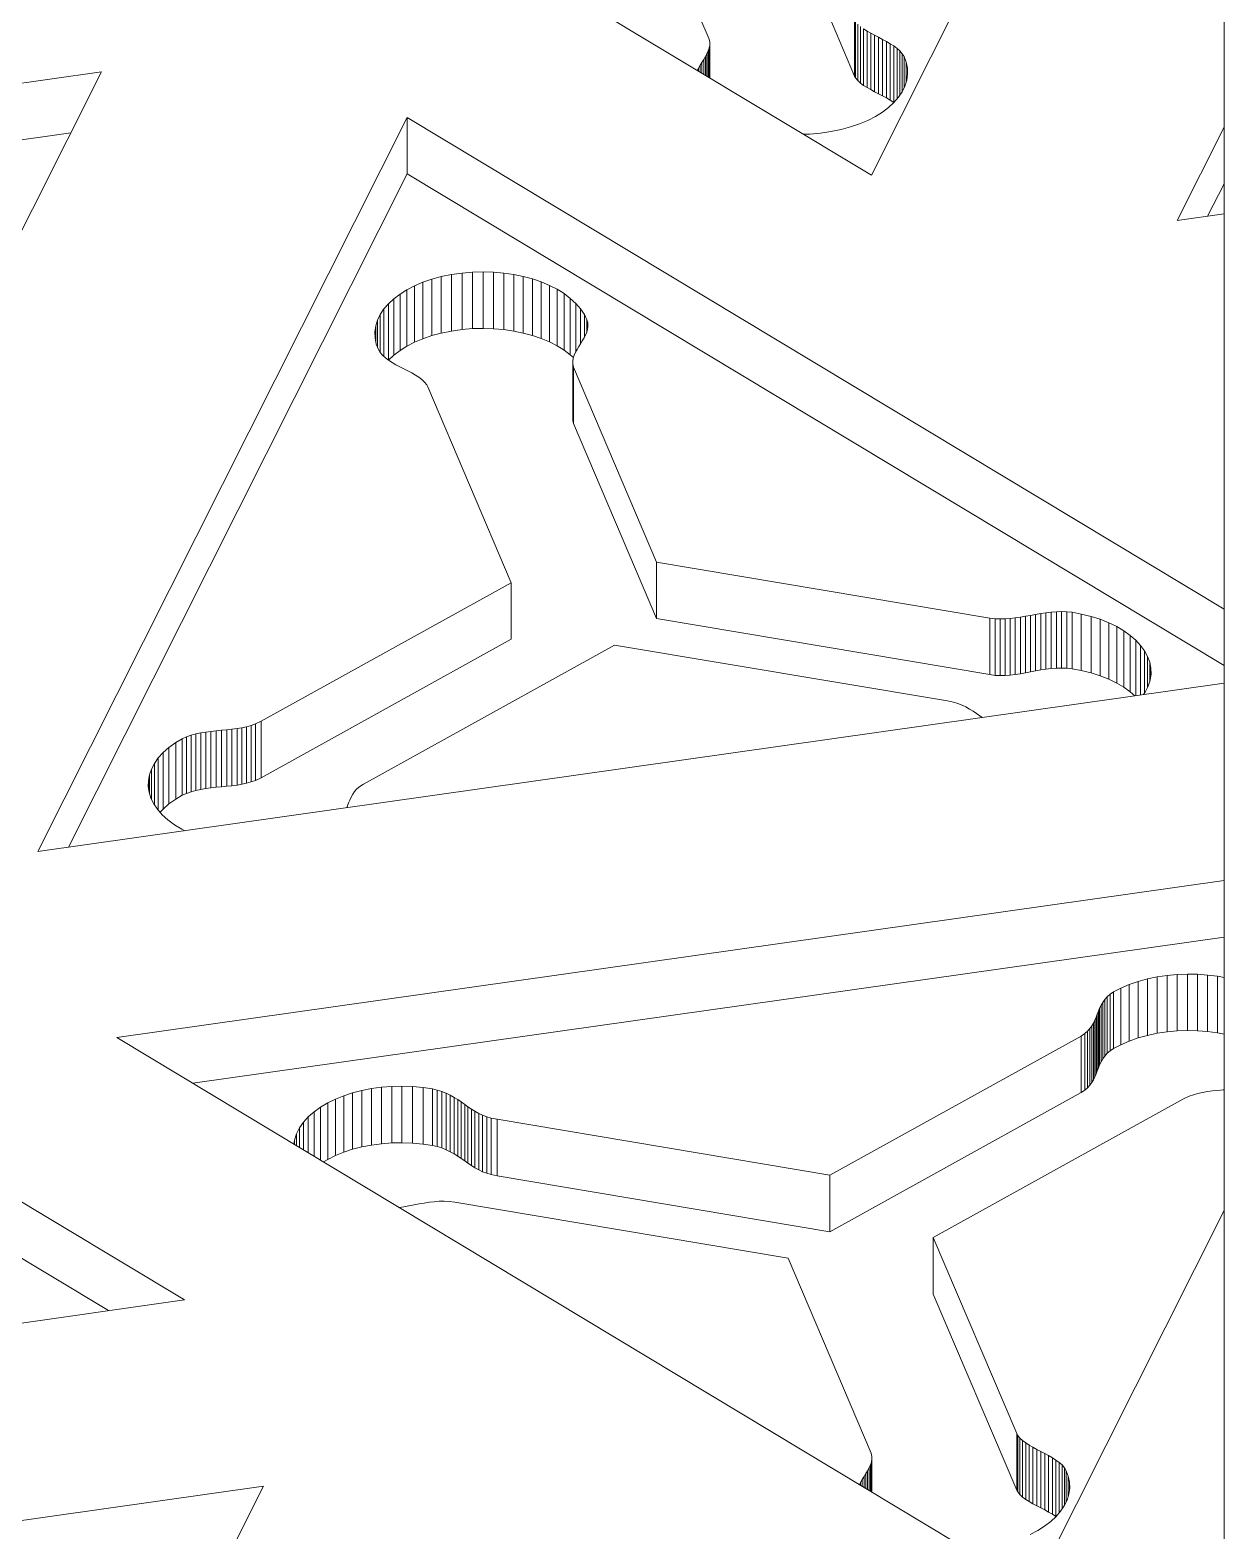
# Model space of a CAD drawing. Header units: inches. Extents: x 4 to 26.1, y 6.7 to 41.9.
# Drawn here: x 15.949 to 17.027, y 17.511 to 18.866 of the extents above; entities that cross this region are included whole.
import ezdxf

# ---------------------------------------------------------------- set-up
doc = ezdxf.new("R2010")
doc.units = ezdxf.units.IN
doc.header["$MEASUREMENT"] = 0
doc.layers.add('rails', color=7, linetype='Continuous', lineweight=35, true_color=0xd4d4d4)

# ---------------------------------------------------------------- blocks, each defined once
blk = doc.blocks.new('A$C382235AA')
at = {"color": 0, "linetype": 'Continuous', "lineweight": 0, "extrusion": (-4.89431e-17, 0.816497, 0.57735)}
for p, q in [((-8.794, 6.7014), (-8.794, 20.992)), ((-8.794, 13.6339), (-9.1125, 13.0007)), ((-9.1125, 13.0007), (-9.9404, 13.4989)), ((-9.2591, 13.1236), (-9.3342, 13.2998)), ((-9.1277, 13.0902), (-9.203, 13.2673)), ((-9.1277, 13.0902), (-9.1277, 13.1413)), ((-9.1267, 13.0885), (-9.1267, 13.1395)), ((-9.1247, 13.0861), (-9.1247, 13.1371)), ((-9.2585, 13.1207), (-9.2591, 13.1236)), ((-9.1223, 13.0839), (-9.1223, 13.1349)), ((-9.1195, 13.0818), (-9.1195, 13.1328)), ((-9.1195, 13.1328), (-9.1164, 13.1308)), ((-9.1164, 13.0798), (-9.1164, 13.1308)), ((-9.1164, 13.1308), (-9.1131, 13.1289)), ((-9.1131, 13.0779), (-9.1131, 13.1289)), ((-9.1131, 13.1289), (-9.1096, 13.127)), ((-9.1096, 13.076), (-9.1096, 13.127)), ((-9.1096, 13.127), (-9.106, 13.1252)), ((-9.106, 13.0741), (-9.106, 13.1252)), ((-9.106, 13.1252), (-9.1024, 13.1233)), ((-9.1024, 13.0723), (-9.1024, 13.1233)), ((-9.1024, 13.1233), (-9.0988, 13.1214)), ((-9.2624, 13.1077), (-9.261, 13.1103)), ((-9.261, 13.1103), (-9.2598, 13.1129)), ((-9.261, 13.09), (-9.261, 13.1103)), ((-9.2598, 13.1129), (-9.259, 13.1155)), ((-9.2598, 13.0893), (-9.2598, 13.1129)), ((-9.259, 13.1155), (-9.2585, 13.1181)), ((-9.259, 13.0888), (-9.259, 13.1155)), ((-9.2585, 13.1181), (-9.2585, 13.1207)), ((-9.2585, 13.0885), (-9.2585, 13.1181)), ((-9.0988, 13.0704), (-9.0988, 13.1214)), ((-9.0988, 13.1214), (-9.0954, 13.1194)), ((-9.0954, 13.0684), (-9.0954, 13.1194)), ((-9.0954, 13.1194), (-9.0922, 13.1174)), ((-9.0922, 13.0663), (-9.0922, 13.1174)), ((-9.0922, 13.1174), (-9.0893, 13.1152)), ((-9.0893, 13.0696), (-9.0893, 13.1152)), ((-9.0893, 13.1152), (-9.0867, 13.1129)), ((-9.0867, 13.073), (-9.0867, 13.1129)), ((-9.0867, 13.1129), (-9.0846, 13.1104)), ((-9.0846, 13.0763), (-9.0846, 13.1104)), ((-9.0846, 13.1104), (-9.083, 13.1077)), ((-9.2697, 13.0952), (-9.2687, 13.0972)), ((-9.2687, 13.0972), (-9.2671, 13.0999)), ((-9.2687, 13.0946), (-9.2687, 13.0972)), ((-9.2671, 13.0999), (-9.2655, 13.1025)), ((-9.2671, 13.0937), (-9.2671, 13.0999)), ((-9.2655, 13.1025), (-9.2639, 13.1051)), ((-9.2655, 13.0928), (-9.2655, 13.1025)), ((-9.2639, 13.1051), (-9.2624, 13.1077)), ((-9.2639, 13.0918), (-9.2639, 13.1051)), ((-9.2624, 13.0909), (-9.2624, 13.1077)), ((-9.083, 13.0797), (-9.083, 13.1077)), ((-9.083, 13.1077), (-9.0812, 13.1028)), ((-9.0812, 13.0847), (-9.0812, 13.1028)), ((-9.0812, 13.1028), (-9.08, 13.0973)), ((-9.08, 13.0906), (-9.08, 13.0973)), ((-9.08, 13.0973), (-9.0799, 13.0918)), ((-10.9693, 12.9292), (-9.8079, 13.0939)), ((-9.8079, 13.0939), (-10.1414, 12.4309)), ((-9.1267, 13.0885), (-9.1277, 13.0902)), ((-9.1247, 13.0861), (-9.1267, 13.0885)), ((-9.1223, 13.0839), (-9.1247, 13.0861)), ((-9.1195, 13.0818), (-9.1223, 13.0839)), ((-9.0806, 13.0864), (-9.0823, 13.0811)), ((-9.0799, 13.0918), (-9.0806, 13.0864)), ((-9.1164, 13.0798), (-9.1195, 13.0818)), ((-9.1131, 13.0779), (-9.1164, 13.0798)), ((-9.1096, 13.076), (-9.1131, 13.0779)), ((-9.106, 13.0741), (-9.1096, 13.076)), ((-9.1024, 13.0723), (-9.106, 13.0741)), ((-9.0988, 13.0704), (-9.1024, 13.0723)), ((-9.0954, 13.0684), (-9.0988, 13.0704)), ((-9.088, 13.0711), (-9.0921, 13.0663)), ((-9.0847, 13.076), (-9.088, 13.0711)), ((-9.0823, 13.0811), (-9.0847, 13.076)), ((-9.1025, 13.0576), (-9.1088, 13.0537)), ((-9.097, 13.0618), (-9.1025, 13.0576)), ((-9.0921, 13.0663), (-9.097, 13.0618)), ((-9.0922, 13.0663), (-9.0954, 13.0684)), ((-9.0922, 13.0663), (-9.0922, 13.0663)), ((-9.8653, 12.3898), (-9.5318, 13.0528)), ((-9.5318, 13.0018), (-9.5318, 13.0528)), ((-9.5318, 13.0528), (-8.794, 12.6087)), ((-9.1398, 13.0418), (-9.149, 13.04)), ((-9.1312, 13.0442), (-9.1398, 13.0418)), ((-9.1231, 13.047), (-9.1312, 13.0442)), ((-9.1156, 13.0501), (-9.1231, 13.047)), ((-9.1088, 13.0537), (-9.1156, 13.0501)), ((-8.8364, 12.9596), (-8.794, 13.0439)), ((-9.8356, 13.039), (-10.9006, 12.8879)), ((-9.1681, 13.0378), (-9.174, 13.0377)), ((-9.1585, 13.0386), (-9.1681, 13.0378)), ((-9.149, 13.04), (-9.1585, 13.0386)), ((-9.5318, 13.0018), (-9.8377, 12.3937)), ((-8.794, 12.5577), (-9.5318, 13.0018)), ((-8.794, 12.9928), (-8.8088, 12.9635)), ((-8.794, 12.9656), (-8.8364, 12.9596)), ((-9.5176, 12.904), (-9.5095, 12.9068)), ((-9.5095, 12.9068), (-9.5009, 12.9091)), ((-9.5095, 12.8557), (-9.5095, 12.9068)), ((-9.5009, 12.9091), (-9.4918, 12.911)), ((-9.5009, 12.8581), (-9.5009, 12.9091)), ((-9.4918, 12.911), (-9.4822, 12.9123)), ((-9.4918, 12.8599), (-9.4918, 12.911)), ((-9.4822, 12.9123), (-9.4726, 12.9131)), ((-9.4822, 12.8613), (-9.4822, 12.9123)), ((-9.4726, 12.9131), (-9.4631, 12.9133)), ((-9.4726, 12.8621), (-9.4726, 12.9131)), ((-9.4631, 12.8623), (-9.4631, 12.9133)), ((-9.4631, 12.9133), (-9.4537, 12.913)), ((-9.4537, 12.862), (-9.4537, 12.913)), ((-9.4537, 12.913), (-9.4445, 12.9122)), ((-9.4445, 12.8612), (-9.4445, 12.9122)), ((-9.4445, 12.9122), (-9.4355, 12.9109)), ((-9.4355, 12.8599), (-9.4355, 12.9109)), ((-9.4355, 12.9109), (-9.4269, 12.9091)), ((-9.4269, 12.8581), (-9.4269, 12.9091)), ((-9.4269, 12.9091), (-9.4186, 12.9069)), ((-9.4186, 12.8558), (-9.4186, 12.9069)), ((-9.4186, 12.9069), (-9.4107, 12.9042)), ((-9.5437, 12.8891), (-9.5382, 12.8933)), ((-9.5382, 12.8933), (-9.5319, 12.8972)), ((-9.5382, 12.8423), (-9.5382, 12.8933)), ((-9.5319, 12.8972), (-9.5251, 12.9008)), ((-9.5319, 12.8462), (-9.5319, 12.8972)), ((-9.5251, 12.9008), (-9.5176, 12.904)), ((-9.5251, 12.8498), (-9.5251, 12.9008)), ((-9.5176, 12.8529), (-9.5176, 12.904)), ((-9.4107, 12.8531), (-9.4107, 12.9042)), ((-9.4107, 12.9042), (-9.4033, 12.9011)), ((-9.4033, 12.85), (-9.4033, 12.9011)), ((-9.4033, 12.9011), (-9.3964, 12.8976)), ((-9.3964, 12.8465), (-9.3964, 12.8976)), ((-9.3964, 12.8976), (-9.39, 12.8937)), ((-9.39, 12.8426), (-9.39, 12.8937)), ((-9.39, 12.8937), (-9.3844, 12.8894)), ((-9.556, 12.8749), (-9.5527, 12.8799)), ((-9.5527, 12.8799), (-9.5486, 12.8846)), ((-9.5527, 12.8369), (-9.5527, 12.8799)), ((-9.5486, 12.8846), (-9.5437, 12.8891)), ((-9.5486, 12.8336), (-9.5486, 12.8846)), ((-9.5437, 12.8381), (-9.5437, 12.8891)), ((-9.3844, 12.8384), (-9.3844, 12.8894)), ((-9.3844, 12.8894), (-9.3794, 12.8848)), ((-9.3794, 12.8413), (-9.3794, 12.8848)), ((-9.3794, 12.8848), (-9.3751, 12.8799)), ((-9.3751, 12.8485), (-9.3751, 12.8799)), ((-9.3751, 12.8799), (-9.3717, 12.8747)), ((-9.5601, 12.8645), (-9.5585, 12.8698)), ((-9.5585, 12.8698), (-9.556, 12.8749)), ((-9.5585, 12.8451), (-9.5585, 12.8698)), ((-9.556, 12.8404), (-9.556, 12.8749)), ((-9.3717, 12.8544), (-9.3717, 12.8747)), ((-9.3717, 12.8747), (-9.3694, 12.87)), ((-9.3694, 12.8598), (-9.3694, 12.87)), ((-9.3694, 12.87), (-9.3687, 12.8672)), ((-9.3687, 12.8632), (-9.3687, 12.8672)), ((-9.3687, 12.8672), (-9.3685, 12.8644)), ((-9.5608, 12.8591), (-9.5601, 12.8645)), ((-9.5607, 12.8536), (-9.5608, 12.8591)), ((-9.5596, 12.8481), (-9.5607, 12.8536)), ((-9.5601, 12.8508), (-9.5601, 12.8645)), ((-9.5176, 12.8529), (-9.5251, 12.8498)), ((-9.5095, 12.8557), (-9.5176, 12.8529)), ((-9.5009, 12.8581), (-9.5095, 12.8557)), ((-9.4918, 12.8599), (-9.5009, 12.8581)), ((-9.4822, 12.8613), (-9.4918, 12.8599)), ((-9.4726, 12.8621), (-9.4822, 12.8613)), ((-9.4631, 12.8623), (-9.4726, 12.8621)), ((-9.4537, 12.862), (-9.4631, 12.8623)), ((-9.4445, 12.8612), (-9.4537, 12.862)), ((-9.4355, 12.8599), (-9.4445, 12.8612)), ((-9.4269, 12.8581), (-9.4355, 12.8599)), ((-9.4186, 12.8558), (-9.4269, 12.8581)), ((-9.4107, 12.8531), (-9.4186, 12.8558)), ((-9.4033, 12.85), (-9.4107, 12.8531)), ((-9.372, 12.8537), (-9.3736, 12.8511)), ((-9.3707, 12.8563), (-9.372, 12.8537)), ((-9.3696, 12.859), (-9.3707, 12.8563)), ((-9.3688, 12.8617), (-9.3696, 12.859)), ((-9.3685, 12.8644), (-9.3688, 12.8617)), ((-9.5577, 12.8432), (-9.5596, 12.8481)), ((-9.5561, 12.8405), (-9.5577, 12.8432)), ((-9.554, 12.8381), (-9.5561, 12.8405)), ((-9.5382, 12.8423), (-9.5437, 12.8381)), ((-9.5319, 12.8462), (-9.5382, 12.8423)), ((-9.5251, 12.8498), (-9.5319, 12.8462)), ((-9.3964, 12.8465), (-9.4033, 12.85)), ((-9.39, 12.8426), (-9.3964, 12.8465)), ((-9.3844, 12.8384), (-9.39, 12.8426)), ((-9.3816, 12.8359), (-9.3844, 12.8384)), ((-9.3797, 12.8407), (-9.3809, 12.8381)), ((-9.3783, 12.8432), (-9.3797, 12.8407)), ((-9.3768, 12.8458), (-9.3783, 12.8432)), ((-9.3752, 12.8484), (-9.3768, 12.8458)), ((-9.3736, 12.8511), (-9.3752, 12.8484)), ((-9.5514, 12.8357), (-9.554, 12.8381)), ((-9.5485, 12.8336), (-9.5514, 12.8357)), ((-9.5437, 12.8381), (-9.5485, 12.8336)), ((-9.5453, 12.8315), (-9.5485, 12.8336)), ((-9.5419, 12.8295), (-9.5453, 12.8315)), ((-9.5383, 12.8276), (-9.5419, 12.8295)), ((-9.5347, 12.8258), (-9.5383, 12.8276)), ((-9.5311, 12.8239), (-9.5347, 12.8258)), ((-9.3817, 12.8355), (-9.3822, 12.8328)), ((-9.3822, 12.7818), (-9.3822, 12.8328)), ((-9.3822, 12.8328), (-9.3822, 12.8302)), ((-9.3822, 12.7792), (-9.3822, 12.8302)), ((-9.3822, 12.8302), (-9.3816, 12.8273)), ((-9.3809, 12.8381), (-9.3817, 12.8355)), ((-9.3816, 12.7763), (-9.3816, 12.8273)), ((-9.3816, 12.8273), (-9.3065, 12.6511)), ((-9.5276, 12.822), (-9.5311, 12.8239)), ((-9.5243, 12.8201), (-9.5276, 12.822)), ((-9.5212, 12.8181), (-9.5243, 12.8201)), ((-9.5184, 12.816), (-9.5212, 12.8181)), ((-9.516, 12.8138), (-9.5184, 12.816)), ((-9.514, 12.8114), (-9.516, 12.8138)), ((-9.513, 12.8096), (-9.514, 12.8114)), ((-9.4377, 12.6326), (-9.513, 12.8096)), ((-9.3822, 12.7792), (-9.3822, 12.7818)), ((-9.3816, 12.7763), (-9.3822, 12.7792)), ((-9.3065, 12.6001), (-9.3816, 12.7763)), ((-9.3065, 12.6001), (-9.3065, 12.6511)), ((-9.3065, 12.6511), (-9.0056, 12.6006)), ((-9.6636, 12.5075), (-9.4377, 12.6326)), ((-9.4377, 12.5815), (-9.4377, 12.6326)), ((-9.0056, 12.5496), (-9.3065, 12.6001)), ((-9.0056, 12.5496), (-9.0056, 12.6006)), ((-9.0056, 12.6006), (-9.0006, 12.6)), ((-9.0006, 12.5489), (-9.0006, 12.6)), ((-9.0006, 12.6), (-8.9961, 12.5998)), ((-8.9961, 12.5998), (-8.9916, 12.5999)), ((-8.9961, 12.5487), (-8.9961, 12.5998)), ((-8.9916, 12.5999), (-8.987, 12.6002)), ((-8.9916, 12.5488), (-8.9916, 12.5999)), ((-8.987, 12.6002), (-8.9825, 12.6007)), ((-8.987, 12.5492), (-8.987, 12.6002)), ((-8.9825, 12.6007), (-8.9779, 12.6014)), ((-8.9825, 12.5497), (-8.9825, 12.6007)), ((-8.9779, 12.6014), (-8.9734, 12.6022)), ((-8.9779, 12.5504), (-8.9779, 12.6014)), ((-8.9734, 12.6022), (-8.9688, 12.6031)), ((-8.9734, 12.5512), (-8.9734, 12.6022)), ((-8.9688, 12.6031), (-8.9642, 12.604)), ((-8.9688, 12.5521), (-8.9688, 12.6031)), ((-8.9642, 12.604), (-8.9595, 12.6048)), ((-8.9642, 12.5529), (-8.9642, 12.604)), ((-8.9595, 12.6048), (-8.9549, 12.6055)), ((-8.9595, 12.5538), (-8.9595, 12.6048)), ((-8.9549, 12.6055), (-8.9502, 12.6061)), ((-8.9549, 12.5545), (-8.9549, 12.6055)), ((-8.9502, 12.6061), (-8.9454, 12.6064)), ((-8.9502, 12.555), (-8.9502, 12.6061)), ((-8.9454, 12.6064), (-8.9407, 12.6066)), ((-8.9454, 12.5554), (-8.9454, 12.6064)), ((-8.9407, 12.5555), (-8.9407, 12.6066)), ((-8.9407, 12.6066), (-8.9359, 12.6064)), ((-8.9359, 12.5554), (-8.9359, 12.6064)), ((-8.9359, 12.6064), (-8.9311, 12.6059)), ((-8.9311, 12.5548), (-8.9311, 12.6059)), ((-8.9311, 12.6059), (-8.9229, 12.6043)), ((-8.9229, 12.5533), (-8.9229, 12.6043)), ((-8.9229, 12.6043), (-8.9141, 12.6021)), ((-8.9141, 12.5511), (-8.9141, 12.6021)), ((-8.9141, 12.6021), (-8.9058, 12.5995)), ((-8.9058, 12.5485), (-8.9058, 12.5995)), ((-8.9058, 12.5995), (-8.898, 12.5964)), ((-8.898, 12.5454), (-8.898, 12.5964)), ((-8.898, 12.5964), (-8.8909, 12.593)), ((-9.4377, 12.5815), (-9.6636, 12.4564)), ((-8.8909, 12.5419), (-8.8909, 12.593)), ((-8.8909, 12.593), (-8.8845, 12.5891)), ((-8.8845, 12.5381), (-8.8845, 12.5891)), ((-8.8845, 12.5891), (-8.8787, 12.585)), ((-8.8787, 12.534), (-8.8787, 12.585)), ((-8.8787, 12.585), (-8.8736, 12.5806)), ((-9.3444, 12.5763), (-9.5713, 12.4506)), ((-9.0437, 12.5259), (-9.3444, 12.5763)), ((-8.8736, 12.5305), (-8.8736, 12.5806)), ((-8.8736, 12.5806), (-8.8693, 12.5759)), ((-8.8693, 12.5311), (-8.8693, 12.5759)), ((-8.8693, 12.5759), (-8.8658, 12.5711)), ((-8.8658, 12.5328), (-8.8658, 12.5711)), ((-8.8658, 12.5711), (-8.863, 12.566)), ((-8.9595, 12.5538), (-8.9642, 12.5529)), ((-8.9549, 12.5545), (-8.9595, 12.5538)), ((-8.9502, 12.555), (-8.9549, 12.5545)), ((-8.9454, 12.5554), (-8.9502, 12.555)), ((-8.9407, 12.5555), (-8.9454, 12.5554)), ((-8.9359, 12.5554), (-8.9407, 12.5555)), ((-8.9311, 12.5548), (-8.9359, 12.5554)), ((-8.9229, 12.5533), (-8.9311, 12.5548)), ((-8.863, 12.538), (-8.863, 12.566)), ((-8.863, 12.566), (-8.8611, 12.5608)), ((-8.8611, 12.5434), (-8.8611, 12.5608)), ((-8.8611, 12.5608), (-8.8601, 12.5554)), ((-8.8601, 12.5491), (-8.8601, 12.5554)), ((-8.8601, 12.5554), (-8.8599, 12.55)), ((-8.794, 12.5418), (-9.8653, 12.3898)), ((-9.0006, 12.5489), (-9.0056, 12.5496)), ((-8.9961, 12.5487), (-9.0006, 12.5489)), ((-8.9916, 12.5488), (-8.9961, 12.5487)), ((-8.987, 12.5492), (-8.9916, 12.5488)), ((-8.9825, 12.5497), (-8.987, 12.5492)), ((-8.9779, 12.5504), (-8.9825, 12.5497)), ((-8.9734, 12.5512), (-8.9779, 12.5504)), ((-8.9688, 12.5521), (-8.9734, 12.5512)), ((-8.9642, 12.5529), (-8.9688, 12.5521)), ((-8.9141, 12.5511), (-8.9229, 12.5533)), ((-8.9058, 12.5485), (-8.9141, 12.5511)), ((-8.898, 12.5454), (-8.9058, 12.5485)), ((-8.8909, 12.5419), (-8.898, 12.5454)), ((-8.8845, 12.5381), (-8.8909, 12.5419)), ((-8.8607, 12.5445), (-8.8625, 12.539)), ((-8.8599, 12.55), (-8.8607, 12.5445)), ((-8.8787, 12.534), (-8.8845, 12.5381)), ((-8.8746, 12.5304), (-8.8787, 12.534)), ((-8.8653, 12.5336), (-8.8667, 12.5315)), ((-8.8625, 12.539), (-8.8653, 12.5336)), ((-9.0383, 12.5247), (-9.0437, 12.5259)), ((-9.0343, 12.5235), (-9.0383, 12.5247)), ((-9.0306, 12.5221), (-9.0343, 12.5235)), ((-9.0271, 12.5204), (-9.0306, 12.5221)), ((-9.0238, 12.5185), (-9.0271, 12.5204)), ((-9.0206, 12.5165), (-9.0238, 12.5185)), ((-9.0175, 12.5144), (-9.0206, 12.5165)), ((-9.0144, 12.5123), (-9.0175, 12.5144)), ((-9.6994, 12.4993), (-9.6947, 12.4997)), ((-9.6947, 12.4997), (-9.69, 12.5003)), ((-9.6947, 12.4487), (-9.6947, 12.4997)), ((-9.69, 12.5003), (-9.6854, 12.5009)), ((-9.69, 12.4492), (-9.69, 12.5003)), ((-9.6854, 12.5009), (-9.681, 12.5016)), ((-9.6854, 12.4498), (-9.6854, 12.5009)), ((-9.681, 12.5016), (-9.6767, 12.5025)), ((-9.681, 12.4506), (-9.681, 12.5016)), ((-9.6767, 12.5025), (-9.6726, 12.5036)), ((-9.6767, 12.4515), (-9.6767, 12.5025)), ((-9.6726, 12.5036), (-9.6688, 12.505)), ((-9.6726, 12.4526), (-9.6726, 12.5036)), ((-9.6688, 12.505), (-9.6636, 12.5075)), ((-9.6688, 12.4539), (-9.6688, 12.505)), ((-9.6636, 12.4564), (-9.6636, 12.5075)), ((-9.0123, 12.5108), (-9.0144, 12.5123)), ((-9.7469, 12.4838), (-9.7408, 12.4881)), ((-9.7408, 12.4881), (-9.7348, 12.4916)), ((-9.7408, 12.437), (-9.7408, 12.4881)), ((-9.7348, 12.4916), (-9.731, 12.4934)), ((-9.7348, 12.4406), (-9.7348, 12.4916)), ((-9.731, 12.4934), (-9.7269, 12.4948)), ((-9.731, 12.4423), (-9.731, 12.4934)), ((-9.7269, 12.4948), (-9.7226, 12.496)), ((-9.7269, 12.4438), (-9.7269, 12.4948)), ((-9.7226, 12.496), (-9.7181, 12.4969)), ((-9.7226, 12.4449), (-9.7226, 12.496)), ((-9.7181, 12.4969), (-9.7136, 12.4976)), ((-9.7181, 12.4459), (-9.7181, 12.4969)), ((-9.7136, 12.4976), (-9.7089, 12.4983)), ((-9.7136, 12.4466), (-9.7136, 12.4976)), ((-9.7089, 12.4983), (-9.7041, 12.4988)), ((-9.7089, 12.4472), (-9.7089, 12.4983)), ((-9.7041, 12.4988), (-9.6994, 12.4993)), ((-9.7041, 12.4478), (-9.7041, 12.4988)), ((-9.6994, 12.4482), (-9.6994, 12.4993)), ((-10.5607, 12.4831), (-9.7329, 11.9848)), ((-9.76, 12.4694), (-9.7565, 12.4744)), ((-9.7565, 12.4744), (-9.7521, 12.4792)), ((-9.7565, 12.4271), (-9.7565, 12.4744)), ((-9.7521, 12.4792), (-9.7469, 12.4838)), ((-9.7521, 12.4281), (-9.7521, 12.4792)), ((-9.7469, 12.4327), (-9.7469, 12.4838)), ((-9.7654, 12.4538), (-9.7645, 12.4591)), ((-9.7645, 12.4591), (-9.7627, 12.4643)), ((-9.7645, 12.4425), (-9.7645, 12.4591)), ((-9.7627, 12.4643), (-9.76, 12.4694)), ((-9.7627, 12.4372), (-9.7627, 12.4643)), ((-9.76, 12.432), (-9.76, 12.4694)), ((-9.7655, 12.4485), (-9.7654, 12.4538)), ((-9.7647, 12.4433), (-9.7655, 12.4485)), ((-9.7654, 12.448), (-9.7654, 12.4538)), ((-9.7181, 12.4459), (-9.7226, 12.4449)), ((-9.7136, 12.4466), (-9.7181, 12.4459)), ((-9.7089, 12.4472), (-9.7136, 12.4466)), ((-9.7041, 12.4478), (-9.7089, 12.4472)), ((-9.6994, 12.4482), (-9.7041, 12.4478)), ((-9.6947, 12.4487), (-9.6994, 12.4482)), ((-9.69, 12.4492), (-9.6947, 12.4487)), ((-9.6854, 12.4498), (-9.69, 12.4492)), ((-9.681, 12.4506), (-9.6854, 12.4498)), ((-9.6767, 12.4515), (-9.681, 12.4506)), ((-9.6726, 12.4526), (-9.6767, 12.4515)), ((-9.6688, 12.4539), (-9.6726, 12.4526)), ((-9.6636, 12.4564), (-9.6688, 12.4539)), ((-9.5771, 12.4463), (-9.5792, 12.4439)), ((-9.5746, 12.4484), (-9.5771, 12.4463)), ((-9.5713, 12.4506), (-9.5746, 12.4484)), ((-9.8015, 11.9751), (-10.5607, 12.432)), ((-9.7631, 12.438), (-9.7647, 12.4433)), ((-9.7606, 12.4329), (-9.7631, 12.438)), ((-9.7572, 12.4279), (-9.7606, 12.4329)), ((-9.7469, 12.4327), (-9.7521, 12.4281)), ((-9.7408, 12.437), (-9.7469, 12.4327)), ((-9.7348, 12.4406), (-9.7408, 12.437)), ((-9.731, 12.4423), (-9.7348, 12.4406)), ((-9.7269, 12.4438), (-9.731, 12.4423)), ((-9.7226, 12.4449), (-9.7269, 12.4438)), ((-9.5846, 12.4336), (-9.5857, 12.4309)), ((-9.5836, 12.4363), (-9.5846, 12.4336)), ((-9.5823, 12.4389), (-9.5836, 12.4363)), ((-9.5809, 12.4415), (-9.5823, 12.4389)), ((-9.5792, 12.4439), (-9.5809, 12.4415)), ((-9.753, 12.423), (-9.7572, 12.4279)), ((-9.7521, 12.4281), (-9.7549, 12.4252)), ((-9.7479, 12.4184), (-9.753, 12.423)), ((-9.7419, 12.414), (-9.7479, 12.4184)), ((-9.5857, 12.4309), (-9.5862, 12.4294)), ((-9.7351, 12.4099), (-9.7419, 12.414)), ((-9.7326, 12.4086), (-9.7351, 12.4099)), ((-9.7939, 12.2217), (-8.794, 12.3636)), ((-8.794, 12.3125), (-9.7253, 12.1804)), ((-8.8873, 12.2663), (-8.8796, 12.2696)), ((-8.8796, 12.2696), (-8.8715, 12.2724)), ((-8.8796, 12.2186), (-8.8796, 12.2696)), ((-8.8715, 12.2724), (-8.863, 12.2748)), ((-8.8715, 12.2214), (-8.8715, 12.2724)), ((-8.863, 12.2748), (-8.8543, 12.2766)), ((-8.863, 12.2237), (-8.863, 12.2748)), ((-8.8543, 12.2766), (-8.8453, 12.2779)), ((-8.8543, 12.2256), (-8.8543, 12.2766)), ((-8.8453, 12.2779), (-8.8362, 12.2787)), ((-8.8453, 12.2269), (-8.8453, 12.2779)), ((-8.8362, 12.2787), (-8.8271, 12.2791)), ((-8.8362, 12.2277), (-8.8362, 12.2787)), ((-8.8271, 12.228), (-8.8271, 12.2791)), ((-8.8271, 12.2791), (-8.8179, 12.2789)), ((-8.8179, 12.2279), (-8.8179, 12.2789)), ((-8.8179, 12.2789), (-8.8088, 12.2782)), ((-8.8088, 12.2272), (-8.8088, 12.2782)), ((-8.8088, 12.2782), (-8.7998, 12.2771)), ((-8.7998, 12.226), (-8.7998, 12.2771)), ((-8.7998, 12.2771), (-8.794, 12.276)), ((-8.9036, 12.2535), (-8.9018, 12.2561)), ((-8.9018, 12.2561), (-8.8996, 12.2585)), ((-8.9018, 12.205), (-8.9018, 12.2561)), ((-8.8996, 12.2585), (-8.8969, 12.2608)), ((-8.8996, 12.2075), (-8.8996, 12.2585)), ((-8.8969, 12.2608), (-8.8937, 12.2629)), ((-8.8969, 12.2098), (-8.8969, 12.2608)), ((-8.8937, 12.2629), (-8.8873, 12.2663)), ((-8.8937, 12.2119), (-8.8937, 12.2629)), ((-8.8873, 12.2153), (-8.8873, 12.2663)), ((-8.9096, 12.2401), (-8.9086, 12.2428)), ((-8.9086, 12.2428), (-8.9075, 12.2455)), ((-8.9086, 12.1918), (-8.9086, 12.2428)), ((-8.9075, 12.2455), (-8.9064, 12.2482)), ((-8.9075, 12.1945), (-8.9075, 12.2455)), ((-8.9064, 12.2482), (-8.9051, 12.2509)), ((-8.9064, 12.1972), (-8.9064, 12.2482)), ((-8.9051, 12.2509), (-8.9036, 12.2535)), ((-8.9051, 12.1999), (-8.9051, 12.2509)), ((-8.9036, 12.2025), (-8.9036, 12.2535)), ((-8.9172, 12.2275), (-8.9151, 12.2298)), ((-8.9151, 12.2298), (-8.9133, 12.2322)), ((-8.9151, 12.1788), (-8.9151, 12.2298)), ((-8.9133, 12.2322), (-8.9119, 12.2348)), ((-8.9133, 12.1812), (-8.9133, 12.2322)), ((-8.9119, 12.2348), (-8.9107, 12.2374)), ((-8.9119, 12.1837), (-8.9119, 12.2348)), ((-8.9107, 12.2374), (-8.9096, 12.2401)), ((-8.9107, 12.1864), (-8.9107, 12.2374)), ((-8.9096, 12.1891), (-8.9096, 12.2401)), ((-8.9661, 11.7234), (-9.7939, 12.2217)), ((-9.1499, 12.0975), (-8.9229, 12.2231)), ((-8.9229, 12.2231), (-8.9197, 12.2253)), ((-8.9229, 12.1721), (-8.9229, 12.2231)), ((-8.9197, 12.2253), (-8.9172, 12.2275)), ((-8.9197, 12.1743), (-8.9197, 12.2253)), ((-8.9172, 12.1764), (-8.9172, 12.2275)), ((-8.8873, 12.2153), (-8.8937, 12.2119)), ((-8.8796, 12.2186), (-8.8873, 12.2153)), ((-8.8715, 12.2214), (-8.8796, 12.2186)), ((-8.863, 12.2237), (-8.8715, 12.2214)), ((-8.8543, 12.2256), (-8.863, 12.2237)), ((-8.8453, 12.2269), (-8.8543, 12.2256)), ((-8.8362, 12.2277), (-8.8453, 12.2269)), ((-8.8271, 12.228), (-8.8362, 12.2277)), ((-8.8179, 12.2279), (-8.8271, 12.228)), ((-8.8088, 12.2272), (-8.8179, 12.2279)), ((-8.7998, 12.226), (-8.8088, 12.2272)), ((-8.794, 12.2249), (-8.7998, 12.226)), ((-8.9036, 12.2025), (-8.9051, 12.1999)), ((-8.9018, 12.205), (-8.9036, 12.2025)), ((-8.8996, 12.2075), (-8.9018, 12.205)), ((-8.8969, 12.2098), (-8.8996, 12.2075)), ((-8.8937, 12.2119), (-8.8969, 12.2098)), ((-8.9096, 12.1891), (-8.9107, 12.1864)), ((-8.9086, 12.1918), (-8.9096, 12.1891)), ((-8.9075, 12.1945), (-8.9086, 12.1918)), ((-8.9064, 12.1972), (-8.9075, 12.1945)), ((-8.9051, 12.1999), (-8.9064, 12.1972)), ((-9.5726, 12.174), (-9.5639, 12.1757)), ((-9.5639, 12.1757), (-9.5549, 12.1769)), ((-9.5639, 12.1247), (-9.5639, 12.1757)), ((-9.5549, 12.1769), (-9.5457, 12.1776)), ((-9.5549, 12.1259), (-9.5549, 12.1769)), ((-9.5457, 12.1776), (-9.5364, 12.1778)), ((-9.5457, 12.1266), (-9.5457, 12.1776)), ((-9.5364, 12.1268), (-9.5364, 12.1778)), ((-9.5364, 12.1778), (-9.5269, 12.1775)), ((-9.5269, 12.1265), (-9.5269, 12.1775)), ((-9.5269, 12.1775), (-9.5174, 12.1766)), ((-9.5174, 12.1256), (-9.5174, 12.1766)), ((-9.5174, 12.1766), (-9.509, 12.1754)), ((-9.509, 12.1244), (-9.509, 12.1754)), ((-9.509, 12.1754), (-9.5045, 12.1743)), ((-9.5045, 12.1233), (-9.5045, 12.1743)), ((-9.5045, 12.1743), (-9.5003, 12.173)), ((-8.9197, 12.1743), (-8.9229, 12.1721)), ((-8.9172, 12.1764), (-8.9197, 12.1743)), ((-8.9151, 12.1788), (-8.9172, 12.1764)), ((-8.9133, 12.1812), (-8.9151, 12.1788)), ((-8.9119, 12.1837), (-8.9133, 12.1812)), ((-8.9107, 12.1864), (-8.9119, 12.1837)), ((-8.7948, 12.1744), (-8.7996, 12.174)), ((-8.794, 12.1745), (-8.7948, 12.1744)), ((-9.61, 12.1589), (-9.6035, 12.1628)), ((-9.6035, 12.1628), (-9.5965, 12.1662)), ((-9.6035, 12.1117), (-9.6035, 12.1628)), ((-9.5965, 12.1662), (-9.589, 12.1692)), ((-9.5965, 12.1152), (-9.5965, 12.1662)), ((-9.589, 12.1692), (-9.581, 12.1718)), ((-9.589, 12.1182), (-9.589, 12.1692)), ((-9.581, 12.1718), (-9.5726, 12.174)), ((-9.581, 12.1208), (-9.581, 12.1718)), ((-9.5726, 12.123), (-9.5726, 12.174)), ((-9.5003, 12.122), (-9.5003, 12.173)), ((-9.5003, 12.173), (-9.4964, 12.1714)), ((-9.4964, 12.1204), (-9.4964, 12.1714)), ((-9.4964, 12.1714), (-9.4928, 12.1697)), ((-9.4928, 12.1186), (-9.4928, 12.1697)), ((-9.4928, 12.1697), (-9.4893, 12.1677)), ((-9.4893, 12.1167), (-9.4893, 12.1677)), ((-9.4893, 12.1677), (-9.4861, 12.1657)), ((-9.4861, 12.1147), (-9.4861, 12.1657)), ((-9.4861, 12.1657), (-9.4829, 12.1636)), ((-9.4829, 12.1126), (-9.4829, 12.1636)), ((-9.4829, 12.1636), (-9.4798, 12.1614)), ((-9.4798, 12.1104), (-9.4798, 12.1614)), ((-9.4798, 12.1614), (-9.4768, 12.1593)), ((-8.9229, 12.1721), (-9.1499, 12.0464)), ((-8.8307, 12.1663), (-9.0566, 12.0412)), ((-8.8254, 12.1687), (-8.8307, 12.1663)), ((-8.8216, 12.1701), (-8.8254, 12.1687)), ((-8.8176, 12.1712), (-8.8216, 12.1701)), ((-8.8133, 12.1721), (-8.8176, 12.1712)), ((-8.8088, 12.1729), (-8.8133, 12.1721)), ((-8.8043, 12.1735), (-8.8088, 12.1729)), ((-8.7996, 12.174), (-8.8043, 12.1735)), ((-9.6254, 12.1453), (-9.621, 12.1502)), ((-9.621, 12.1502), (-9.6158, 12.1547)), ((-9.621, 12.1176), (-9.621, 12.1502)), ((-9.6158, 12.1547), (-9.61, 12.1589)), ((-9.6158, 12.1145), (-9.6158, 12.1547)), ((-9.61, 12.111), (-9.61, 12.1589)), ((-9.4768, 12.1083), (-9.4768, 12.1593)), ((-9.4768, 12.1593), (-9.4736, 12.1572)), ((-9.4736, 12.1062), (-9.4736, 12.1572)), ((-9.4736, 12.1572), (-9.4705, 12.1552)), ((-9.4705, 12.1042), (-9.4705, 12.1552)), ((-9.4705, 12.1552), (-9.4671, 12.1533)), ((-9.4671, 12.1023), (-9.4671, 12.1533)), ((-9.4671, 12.1533), (-9.4636, 12.1517)), ((-9.4636, 12.1006), (-9.4636, 12.1517)), ((-9.4636, 12.1517), (-9.4599, 12.1502)), ((-9.4599, 12.0992), (-9.4599, 12.1502)), ((-9.4599, 12.1502), (-9.4559, 12.149)), ((-9.4559, 12.098), (-9.4559, 12.149)), ((-9.4559, 12.149), (-9.4505, 12.1479)), ((-9.4505, 12.0968), (-9.4505, 12.1479)), ((-9.4505, 12.1479), (-9.1499, 12.0975)), ((-9.6335, 12.1292), (-9.6317, 12.1347)), ((-9.6317, 12.1347), (-9.629, 12.1401)), ((-9.6317, 12.1241), (-9.6317, 12.1347)), ((-9.629, 12.1401), (-9.6254, 12.1453)), ((-9.629, 12.1224), (-9.629, 12.1401)), ((-9.6254, 12.1202), (-9.6254, 12.1453)), ((-9.634, 12.1255), (-9.6335, 12.1292)), ((-9.6335, 12.1251), (-9.6335, 12.1292)), ((-9.581, 12.1208), (-9.589, 12.1182)), ((-9.5726, 12.123), (-9.581, 12.1208)), ((-9.5639, 12.1247), (-9.5726, 12.123)), ((-9.5549, 12.1259), (-9.5639, 12.1247)), ((-9.5457, 12.1266), (-9.5549, 12.1259)), ((-9.5364, 12.1268), (-9.5457, 12.1266)), ((-9.5269, 12.1265), (-9.5364, 12.1268)), ((-9.5174, 12.1256), (-9.5269, 12.1265)), ((-9.509, 12.1244), (-9.5174, 12.1256)), ((-9.5045, 12.1233), (-9.509, 12.1244)), ((-9.5003, 12.122), (-9.5045, 12.1233)), ((-9.4964, 12.1204), (-9.5003, 12.122)), ((-9.4928, 12.1186), (-9.4964, 12.1204)), ((-9.6035, 12.1117), (-9.6074, 12.1094)), ((-9.5965, 12.1152), (-9.6035, 12.1117)), ((-9.589, 12.1182), (-9.5965, 12.1152)), ((-9.4893, 12.1167), (-9.4928, 12.1186)), ((-9.4861, 12.1147), (-9.4893, 12.1167)), ((-9.4829, 12.1126), (-9.4861, 12.1147)), ((-9.4798, 12.1104), (-9.4829, 12.1126)), ((-9.4768, 12.1083), (-9.4798, 12.1104)), ((-9.4736, 12.1062), (-9.4768, 12.1083)), ((-9.4705, 12.1042), (-9.4736, 12.1062)), ((-9.4671, 12.1023), (-9.4705, 12.1042)), ((-9.4636, 12.1006), (-9.4671, 12.1023)), ((-9.4599, 12.0992), (-9.4636, 12.1006)), ((-9.4559, 12.098), (-9.4599, 12.0992)), ((-9.4505, 12.0968), (-9.4559, 12.098)), ((-9.1499, 12.0464), (-9.4505, 12.0968)), ((-9.1499, 12.0464), (-9.1499, 12.0975)), ((-9.5347, 12.0689), (-9.539, 12.0683)), ((-9.5301, 12.0698), (-9.5347, 12.0689)), ((-9.5255, 12.0706), (-9.5301, 12.0698)), ((-9.5209, 12.0715), (-9.5255, 12.0706)), ((-9.5163, 12.0723), (-9.5209, 12.0715)), ((-9.5117, 12.073), (-9.5163, 12.0723)), ((-9.5072, 12.0735), (-9.5117, 12.073)), ((-9.5027, 12.0739), (-9.5072, 12.0735)), ((-9.4982, 12.074), (-9.5027, 12.0739)), ((-9.4937, 12.0737), (-9.4982, 12.074)), ((-9.4887, 12.0731), (-9.4937, 12.0737)), ((-9.1877, 12.0226), (-9.4887, 12.0731)), ((-8.794, 12.0656), (-8.9661, 11.7234)), ((-9.0566, 11.9901), (-9.0566, 12.0412)), ((-9.0566, 12.0412), (-8.9812, 11.8641)), ((-9.1127, 11.8464), (-9.1877, 12.0226)), ((-9.7329, 11.9848), (-10.8942, 11.82)), ((-8.9812, 11.813), (-9.0566, 11.9901)), ((-8.9812, 11.813), (-8.9812, 11.8641)), ((-8.9812, 11.8641), (-8.9802, 11.8623)), ((-8.9802, 11.8113), (-8.9802, 11.8623)), ((-8.9802, 11.8623), (-8.9783, 11.8599)), ((-8.9783, 11.8089), (-8.9783, 11.8599)), ((-8.9783, 11.8599), (-8.9759, 11.8577)), ((-8.9759, 11.8067), (-8.9759, 11.8577)), ((-8.9759, 11.8577), (-8.9731, 11.8556)), ((-8.9731, 11.8046), (-8.9731, 11.8556)), ((-8.9731, 11.8556), (-8.97, 11.8536)), ((-8.97, 11.8026), (-8.97, 11.8536)), ((-8.97, 11.8536), (-8.9666, 11.8517)), ((-8.9666, 11.8007), (-8.9666, 11.8517)), ((-8.9666, 11.8517), (-8.9631, 11.8498)), ((-8.9631, 11.7988), (-8.9631, 11.8498)), ((-8.9631, 11.8498), (-8.9595, 11.848)), ((-9.1145, 11.8331), (-9.1133, 11.8357)), ((-9.1133, 11.8357), (-9.1125, 11.8383)), ((-9.1133, 11.812), (-9.1133, 11.8357)), ((-9.1121, 11.8435), (-9.1127, 11.8464)), ((-9.1125, 11.8383), (-9.112, 11.8409)), ((-9.1125, 11.8115), (-9.1125, 11.8383)), ((-9.112, 11.8409), (-9.1121, 11.8435)), ((-9.112, 11.8113), (-9.112, 11.8409)), ((-8.9595, 11.7969), (-8.9595, 11.848)), ((-8.9595, 11.848), (-8.9559, 11.8461)), ((-8.9559, 11.7951), (-8.9559, 11.8461)), ((-8.9559, 11.8461), (-8.9524, 11.8442)), ((-8.9524, 11.7932), (-8.9524, 11.8442)), ((-8.9524, 11.8442), (-8.949, 11.8422)), ((-8.949, 11.7912), (-8.949, 11.8422)), ((-8.949, 11.8422), (-8.9458, 11.8401)), ((-8.9458, 11.7891), (-8.9458, 11.8401)), ((-8.9458, 11.8401), (-8.9428, 11.838)), ((-8.9428, 11.7924), (-8.9428, 11.838)), ((-8.9428, 11.838), (-8.9403, 11.8357)), ((-8.9403, 11.7958), (-8.9403, 11.8357)), ((-8.9403, 11.8357), (-8.9381, 11.8332)), ((-9.1222, 11.82), (-9.1207, 11.8227)), ((-9.1207, 11.8227), (-9.1191, 11.8253)), ((-9.1207, 11.8165), (-9.1207, 11.8227)), ((-9.1191, 11.8253), (-9.1175, 11.8279)), ((-9.1191, 11.8155), (-9.1191, 11.8253)), ((-9.1175, 11.8279), (-9.1159, 11.8305)), ((-9.1175, 11.8145), (-9.1175, 11.8279)), ((-9.1159, 11.8305), (-9.1145, 11.8331)), ((-9.1159, 11.8136), (-9.1159, 11.8305)), ((-9.1145, 11.8127), (-9.1145, 11.8331)), ((-8.9381, 11.7991), (-8.9381, 11.8332)), ((-8.9381, 11.8332), (-8.9365, 11.8305)), ((-8.9365, 11.8025), (-8.9365, 11.8305)), ((-8.9365, 11.8305), (-8.9347, 11.8256)), ((-8.9347, 11.8075), (-8.9347, 11.8256)), ((-8.9347, 11.8256), (-8.9336, 11.8201)), ((-10.8228, 11.6519), (-9.6615, 11.8167)), ((-9.6615, 11.8167), (-9.995, 11.1536)), ((-9.1232, 11.818), (-9.1222, 11.82)), ((-9.1222, 11.8174), (-9.1222, 11.82)), ((-8.9802, 11.8113), (-8.9812, 11.813)), ((-8.9783, 11.8089), (-8.9802, 11.8113)), ((-8.9759, 11.8067), (-8.9783, 11.8089)), ((-8.9341, 11.8092), (-8.9358, 11.8039)), ((-8.9334, 11.8146), (-8.9341, 11.8092)), ((-8.9336, 11.8134), (-8.9336, 11.8201)), ((-8.9336, 11.8201), (-8.9334, 11.8146)), ((-8.9731, 11.8046), (-8.9759, 11.8067)), ((-8.97, 11.8026), (-8.9731, 11.8046)), ((-8.9666, 11.8007), (-8.97, 11.8026)), ((-8.9631, 11.7988), (-8.9666, 11.8007)), ((-8.9595, 11.7969), (-8.9631, 11.7988)), ((-8.9559, 11.7951), (-8.9595, 11.7969)), ((-8.9524, 11.7932), (-8.9559, 11.7951)), ((-8.9383, 11.7988), (-8.9416, 11.7939)), ((-8.9358, 11.8039), (-8.9383, 11.7988)), ((-8.9505, 11.7846), (-8.9561, 11.7804)), ((-8.949, 11.7912), (-8.9524, 11.7932)), ((-8.9457, 11.7891), (-8.9505, 11.7846)), ((-8.9458, 11.7891), (-8.949, 11.7912)), ((-8.9457, 11.7891), (-8.9458, 11.7891)), ((-8.9416, 11.7939), (-8.9457, 11.7891)), ((-8.9623, 11.7765), (-8.9692, 11.7729)), ((-8.9561, 11.7804), (-8.9623, 11.7765))]:
    blk.add_line(p, q, dxfattribs=at)

msp = doc.modelspace()

# ---------------------------------------------------------------- block references
at = {"layer": 'rails'}
msp.add_blockref('A$C382235AA', (25.8212, 5.7346), dxfattribs=at)

doc.saveas('drawing.dxf')
